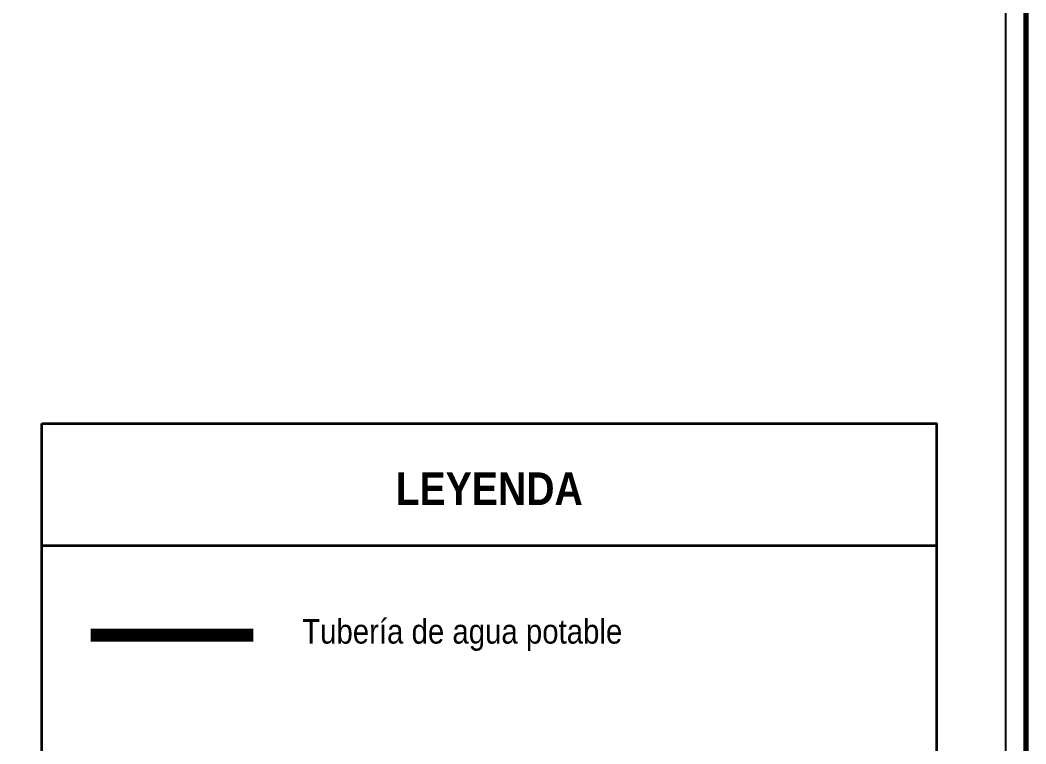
# Model space of a CAD drawing. Header units: metres. Extents: x 0 to 115, y 0 to 64.
# Drawn here: x 103.03 to 115.4, y 13.96 to 22.86 of the extents above; entities that cross this region are included whole.
import ezdxf

# ---------------------------------------------------------------- set-up
doc = ezdxf.new("R2010")
doc.units = ezdxf.units.M
doc.layers.add('A-LAMINA', color=8, linetype='Continuous', lineweight=35)
doc.layers.add('P-AGUA-POTABLE', color=3, linetype='Continuous', lineweight=35, true_color=0x3aa84f)
doc.styles.add('PLANO', font='arial.ttf')
doc.styles.add('PLANO_N', font='arialbd.ttf')

msp = doc.modelspace()

# ---------------------------------------------------------------- linework, layer by layer
at = {"layer": 'A-LAMINA'}
msp.add_line((103.3, 16.4), (114.3, 16.4), dxfattribs=at)
at = {"layer": 'A-LAMINA', "lineweight": 70}
msp.add_lwpolyline([(0.4, 64.5), (115.4, 64.5), (115.4, 0.4), (0.4, 0.4)], close=True, dxfattribs=at)
at = {"layer": 'A-LAMINA', "lineweight": 25}
msp.add_lwpolyline([(0.65, 64.25), (115.15, 64.25), (115.15, 0.65), (0.65, 0.65)], close=True, dxfattribs=at)
at = {"layer": 'A-LAMINA'}
msp.add_lwpolyline([(103.3, 17.9), (114.3, 17.9), (114.3, 8.4), (103.3, 8.4)], close=True, dxfattribs=at)
at = {"layer": 'P-AGUA-POTABLE', "const_width": 0.16}
msp.add_lwpolyline([(103.9, 15.3), (105.9, 15.3)], dxfattribs=at)

# ---------------------------------------------------------------- texts
at = {"layer": 'A-LAMINA', "line_spacing_factor": 0.9}
for s, insert, char_height, attachment_point, style in [('\\W0.86;LEYENDA', (108.8, 17.1), 0.401, 5, 'PLANO_N'), ('\\W0.86;Tubería de agua potable', (106.5, 15.3), 0.3007, 4, 'PLANO')]:
    msp.add_mtext(s, dxfattribs=dict(at, insert=insert, char_height=char_height, attachment_point=attachment_point, style=style))

doc.saveas('drawing.dxf')
